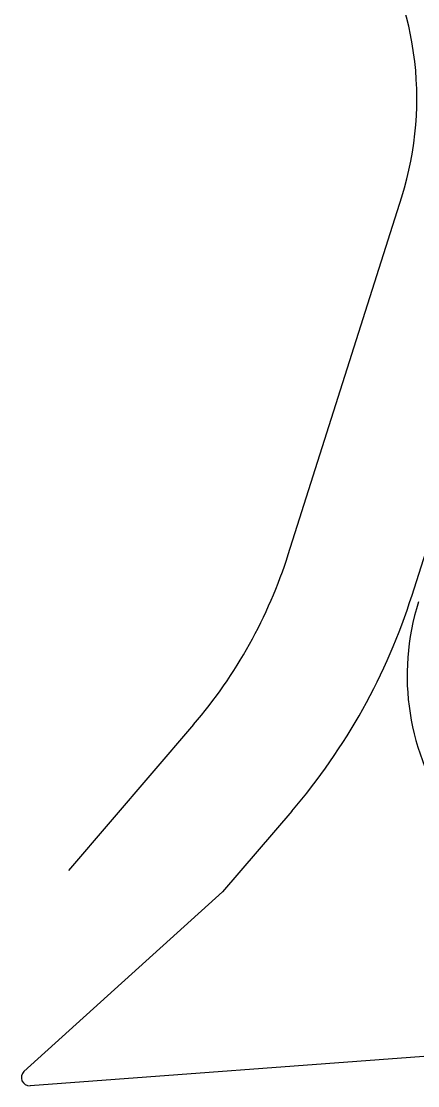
# Model space of a CAD drawing. Header units: millimetres. Extents: x -144017 to 231572, y -32146 to 76935.
# Drawn here: x -144017 to -119689, y -27181 to 38253 of the extents above; entities that cross this region are included whole.
import ezdxf

# ---------------------------------------------------------------- set-up
doc = ezdxf.new("R2010")
doc.units = ezdxf.units.MM
doc.header["$LTSCALE"] = 100
doc.header["$MEASUREMENT"] = 0
doc.layers.add('1ST_ALIGSIDEWALK', color=5, linetype='Continuous')

msp = doc.modelspace()

# ---------------------------------------------------------------- linework, layer by layer
at = {"layer": '1ST_ALIGSIDEWALK'}
for p, q in [((-120034.6657409287, 2971.244278335711), (-109114.7533279761, 37467.05634654386)), ((-133448.9424223605, -4980.529135360674), (-141129.2991818652, -13945.87915561305)), ((-127415.5176674004, -10295.73761233766), (-131671.8994617822, -15259.70387908624)), ((-131671.8994618992, -15259.70387906334), (-143852.6044096828, -26310.78351003493)), ((-108609.0924400698, -24584.54497860503), (-143479.5302419343, -27179.71165125575))]:
    msp.add_line(p, q, dxfattribs=at)
msp.add_lwpolyline([(-127630.7856389196, 5483.099471920868), (-120670.9663079855, 27469.04684784226, 0.4806163953321401), (-138034.6717428733, 53432.29113566168)], format="xyb", dxfattribs=at)
for centre, radius, start, end in [((-156231.9498279071, 14537.01613976146), 30000, 319.4142889774199, 342.4344195149012), ((-156262.8070471614, 14439.53872412458), 38000, 319.3883698090677, 342.4344195149012), ((-105338.2728062265, -1962.096100907365), 15000, 162.4344195149012, 215.3562859210783), ((-143516.6391728793, -26681.09062564684), 500, 132.216235069474, 274.2562838401491)]:
    msp.add_arc(centre, radius, start, end, dxfattribs=at)

doc.saveas('drawing.dxf')
